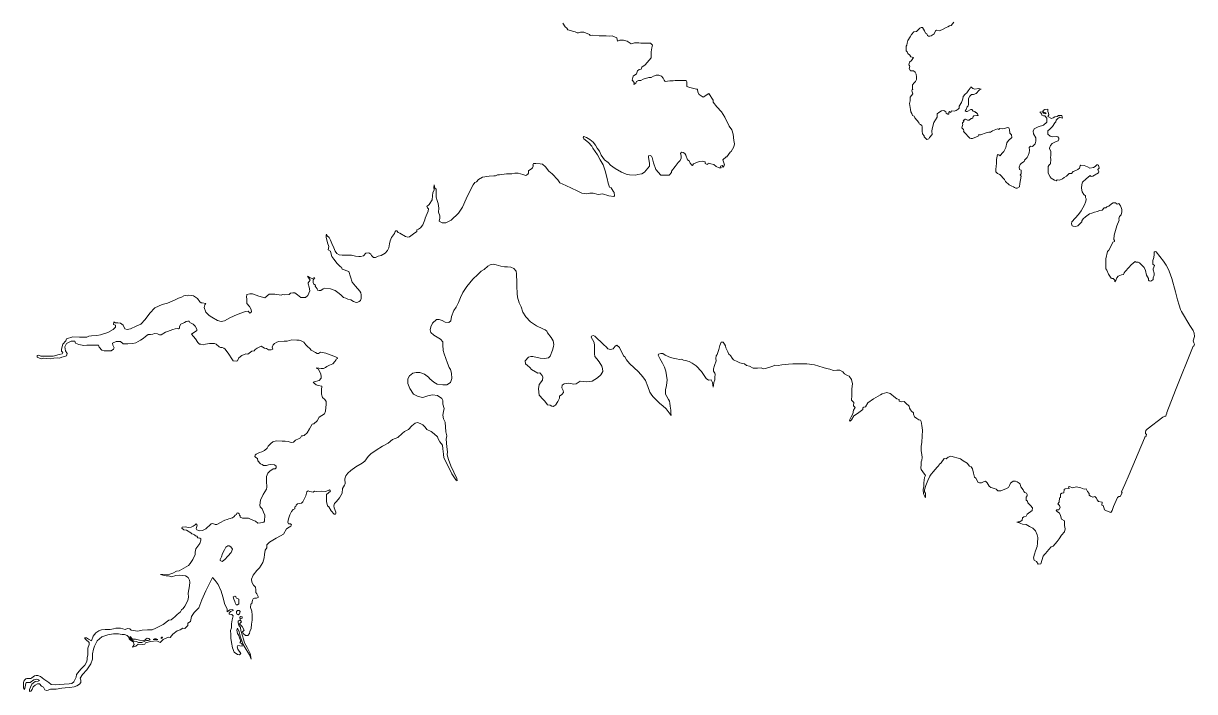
# Model space of a CAD drawing. Header units: inches. Extents: x 2272838 to 2338603, y 13196017 to 13295703.
# Drawn here: x 2312382 to 2334221, y 13196017 to 13208477 of the extents above; entities that cross this region are included whole.
import ezdxf

# ---------------------------------------------------------------- set-up
doc = ezdxf.new("R2010")
doc.units = ezdxf.units.IN
doc.header["$MEASUREMENT"] = 0
doc.layers.add('shoreline04_1', color=7, linetype='Continuous', lineweight=0)

msp = doc.modelspace()

# ---------------------------------------------------------------- linework, layer by layer
at = {"layer": 'shoreline04_1'}
msp.add_lwpolyline([(2322442, 13208479), (2322487, 13208412), (2322513, 13208386), (2322531, 13208360), (2322585, 13208343), (2322637, 13208325), (2322672, 13208323), (2322707, 13208299), (2322735, 13208301), (2322770, 13208314), (2322830, 13208314), (2322935, 13208271), (2322952, 13208252), (2323000, 13208260), (2323119, 13208247), (2323184, 13208247), (2323247, 13208247), (2323306, 13208241), (2323360, 13208243), (2323447, 13208206), (2323458, 13208148), (2323506, 13208165), (2323569, 13208165), (2323638, 13208148), (2323712, 13208096), (2323777, 13208113), (2323857, 13208117), (2323894, 13208106), (2323979, 13208111), (2324016, 13208111), (2324074, 13208107), (2324111, 13208074), (2324101, 13208024), (2324088, 13207946), (2324085, 13207835), (2323977, 13207705), (2323916, 13207664), (2323901, 13207622), (2323866, 13207618), (2323831, 13207590), (2323814, 13207535), (2323751, 13207492), (2323732, 13207416), (2323769, 13207375), (2323764, 13207340), (2323801, 13207364), (2323814, 13207392), (2323853, 13207412), (2323894, 13207412), (2323938, 13207440), (2324046, 13207466), (2324088, 13207466), (2324129, 13207494), (2324181, 13207510), (2324229, 13207514), (2324283, 13207494), (2324313, 13207457), (2324329, 13207421), (2324350, 13207395), (2324433, 13207408), (2324500, 13207408), (2324535, 13207414), (2324739, 13207410), (2324754, 13207386), (2324756, 13207301), (2324809, 13207284), (2324932, 13207249), (2324950, 13207249), (2324961, 13207195), (2324984, 13207149), (2325058, 13207102), (2325162, 13207173), (2325247, 13207045), (2325241, 13207011), (2325312, 13206922), (2325401, 13206828), (2325462, 13206728), (2325545, 13206561), (2325595, 13206490), (2325614, 13206409), (2325632, 13206292), (2325640, 13206229), (2325627, 13206177), (2325582, 13206086), (2325558, 13206079), (2325502, 13205990), (2325488, 13205990), (2325426, 13205934), (2325458, 13205843), (2325447, 13205836), (2325445, 13205815), (2325430, 13205799), (2325410, 13205828), (2325380, 13205814), (2325395, 13205786), (2325356, 13205786), (2325300, 13205810), (2325256, 13205845), (2325200, 13205860), (2325148, 13205871), (2325146, 13205851), (2325130, 13205849), (2325098, 13205864), (2325096, 13205893), (2325048, 13205908), (2324985, 13205903), (2324879, 13205858), (2324861, 13205829), (2324846, 13205836), (2324818, 13205869), (2324796, 13205912), (2324768, 13205931), (2324735, 13206018), (2324718, 13206051), (2324683, 13206073), (2324653, 13206077), (2324635, 13206051), (2324648, 13206005), (2324648, 13205962), (2324631, 13205921), (2324592, 13205886), (2324533, 13205812), (2324466, 13205723), (2324466, 13205699), (2324423, 13205649), (2324271, 13205645), (2324175, 13205755), (2324134, 13205877), (2324106, 13205979), (2324093, 13206003), (2324069, 13206014), (2324040, 13206007), (2324036, 13205981), (2324056, 13205862), (2324056, 13205816), (2323962, 13205703), (2323915, 13205673), (2323830, 13205660), (2323804, 13205645), (2323682, 13205653), (2323622, 13205664), (2323535, 13205701), (2323415, 13205770), (2323328, 13205833), (2323283, 13205881), (2323216, 13205933), (2323157, 13206022), (2323122, 13206092), (2323083, 13206150), (2323050, 13206209), (2323009, 13206265), (2322942, 13206311), (2322885, 13206348), (2322835, 13206371), (2322822, 13206352), (2322831, 13206324), (2322922, 13206254), (2322983, 13206189), (2323001, 13206152), (2323087, 13206024), (2323135, 13205931), (2323192, 13205842), (2323233, 13205729), (2323268, 13205586), (2323283, 13205501), (2323309, 13205421), (2323344, 13205408), (2323379, 13205351), (2323398, 13205323), (2323403, 13205260), (2323389, 13205249), (2323300, 13205262), (2323179, 13205299), (2323144, 13205293), (2323099, 13205288), (2323007, 13205310), (2322944, 13205314), (2322884, 13205299), (2322792, 13205310), (2322708, 13205353), (2322495, 13205455), (2322386, 13205507), (2322349, 13205559), (2322241, 13205670), (2322178, 13205722), (2322119, 13205805), (2322061, 13205854), (2322017, 13205861), (2321939, 13205867), (2321896, 13205863), (2321880, 13205837), (2321885, 13205833), (2321889, 13205813), (2321878, 13205785), (2321863, 13205770), (2321800, 13205726), (2321800, 13205685), (2321785, 13205666), (2321752, 13205644), (2321696, 13205659), (2321609, 13205683), (2321544, 13205685), (2321488, 13205670), (2321468, 13205674), (2321392, 13205670), (2321262, 13205654), (2321223, 13205652), (2321186, 13205635), (2321151, 13205637), (2321066, 13205626), (2320945, 13205611), (2320869, 13205567), (2320830, 13205526), (2320797, 13205509), (2320771, 13205465), (2320711, 13205359), (2320641, 13205205), (2320572, 13205053), (2320496, 13204940), (2320357, 13204807), (2320261, 13204760), (2320190, 13204760), (2320135, 13204792), (2320148, 13204844), (2320148, 13204888), (2320122, 13204955), (2320127, 13205033), (2320116, 13205120), (2320096, 13205172), (2320077, 13205237), (2320077, 13205274), (2320077, 13205363), (2320077, 13205385), (2320053, 13205407), (2320042, 13205465), (2320035, 13205415), (2320040, 13205370), (2320016, 13205322), (2320009, 13205261), (2320005, 13205189), (2319946, 13205100), (2319907, 13205061), (2319914, 13205037), (2319936, 13205018), (2319929, 13204979), (2319871, 13204846), (2319868, 13204814), (2319827, 13204723), (2319788, 13204664), (2319751, 13204642), (2319721, 13204625), (2319716, 13204597), (2319656, 13204555), (2319584, 13204497), (2319552, 13204490), (2319506, 13204501), (2319404, 13204564), (2319373, 13204579), (2319347, 13204607), (2319326, 13204607), (2319306, 13204586), (2319302, 13204557), (2319248, 13204484), (2319222, 13204425), (2319209, 13204366), (2319196, 13204293), (2319170, 13204243), (2319128, 13204190), (2319050, 13204151), (2318998, 13204134), (2318946, 13204112), (2318907, 13204112), (2318872, 13204147), (2318861, 13204171), (2318820, 13204197), (2318766, 13204190), (2318725, 13204145), (2318670, 13204132), (2318636, 13204129), (2318573, 13204136), (2318501, 13204153), (2318460, 13204153), (2318373, 13204153), (2318325, 13204155), (2318271, 13204164), (2318227, 13204188), (2318197, 13204227), (2318173, 13204292), (2318130, 13204375), (2318108, 13204438), (2318082, 13204483), (2318049, 13204516), (2318036, 13204550), (2318025, 13204529), (2318025, 13204485), (2318038, 13204442), (2318054, 13204388), (2318075, 13204316), (2318065, 13204255), (2318108, 13204227), (2318119, 13204175), (2318134, 13204131), (2318173, 13204082), (2318230, 13203999), (2318295, 13203938), (2318312, 13203934), (2318325, 13203893), (2318453, 13203849), (2318512, 13203654), (2318573, 13203576), (2318653, 13203487), (2318675, 13203450), (2318681, 13203417), (2318679, 13203348), (2318668, 13203311), (2318645, 13203292), (2318618, 13203276), (2318584, 13203274), (2318538, 13203291), (2318488, 13203324), (2318434, 13203333), (2318397, 13203354), (2318349, 13203365), (2318308, 13203411), (2318271, 13203439), (2318195, 13203498), (2318110, 13203528), (2318002, 13203537), (2317971, 13203526), (2317928, 13203497), (2317898, 13203495), (2317863, 13203500), (2317859, 13203526), (2317839, 13203550), (2317824, 13203576), (2317826, 13203595), (2317793, 13203621), (2317785, 13203647), (2317787, 13203697), (2317819, 13203732), (2317796, 13203732), (2317767, 13203723), (2317728, 13203732), (2317680, 13203764), (2317726, 13203688), (2317689, 13203641), (2317691, 13203621), (2317713, 13203556), (2317720, 13203491), (2317687, 13203402), (2317642, 13203367), (2317555, 13203365), (2317490, 13203413), (2317440, 13203450), (2317403, 13203456), (2317364, 13203445), (2317335, 13203423), (2317259, 13203417), (2317216, 13203419), (2317188, 13203410), (2317073, 13203426), (2316966, 13203425), (2316884, 13203360), (2316771, 13203389), (2316656, 13203436), (2316602, 13203436), (2316550, 13203423), (2316541, 13203373), (2316550, 13203338), (2316547, 13203295), (2316547, 13203254), (2316600, 13203195), (2316628, 13203141), (2316632, 13203098), (2316606, 13203076), (2316574, 13203108), (2316524, 13203102), (2316367, 13203048), (2316233, 13202987), (2316129, 13202930), (2316068, 13202917), (2316000, 13202939), (2315894, 13203002), (2315846, 13203028), (2315785, 13203095), (2315755, 13203182), (2315766, 13203227), (2315783, 13203256), (2315718, 13203264), (2315699, 13203264), (2315670, 13203286), (2315631, 13203345), (2315590, 13203373), (2315553, 13203397), (2315468, 13203410), (2315438, 13203399), (2315401, 13203405), (2315373, 13203399), (2315332, 13203371), (2315275, 13203353), (2315225, 13203327), (2315154, 13203299), (2315067, 13203258), (2314969, 13203238), (2314900, 13203205), (2314835, 13203173), (2314737, 13203071), (2314654, 13202956), (2314572, 13202871), (2314487, 13202832), (2314377, 13202784), (2314314, 13202771), (2314275, 13202784), (2314240, 13202847), (2314190, 13202890), (2314140, 13202895), (2314094, 13202895), (2314066, 13202910), (2314062, 13202864), (2314101, 13202851), (2314099, 13202814), (2314053, 13202767), (2313955, 13202714), (2313817, 13202669), (2313749, 13202658), (2313654, 13202651), (2313604, 13202645), (2313565, 13202627), (2313428, 13202625), (2313302, 13202632), (2313185, 13202595), (2313174, 13202558), (2313118, 13202497), (2313107, 13202454), (2313094, 13202399), (2313094, 13202367), (2313115, 13202341), (2313105, 13202313), (2313050, 13202302), (2312935, 13202271), (2312866, 13202271), (2312807, 13202271), (2312749, 13202271), (2312705, 13202271), (2312668, 13202293), (2312638, 13202282), (2312638, 13202256), (2312714, 13202221), (2312764, 13202236), (2312807, 13202226), (2312881, 13202219), (2312948, 13202236), (2313016, 13202241), (2313053, 13202234), (2313100, 13202252), (2313150, 13202263), (2313187, 13202280), (2313196, 13202321), (2313168, 13202369), (2313155, 13202443), (2313187, 13202506), (2313272, 13202554), (2313341, 13202554), (2313352, 13202512), (2313417, 13202488), (2313506, 13202473), (2313567, 13202476), (2313654, 13202480), (2313782, 13202480), (2313795, 13202437), (2313841, 13202384), (2313890, 13202374), (2314021, 13202374), (2314060, 13202402), (2314077, 13202426), (2314051, 13202478), (2314042, 13202517), (2314110, 13202547), (2314192, 13202547), (2314240, 13202502), (2314331, 13202502), (2314420, 13202511), (2314477, 13202519), (2314566, 13202571), (2314616, 13202604), (2314661, 13202641), (2314711, 13202676), (2314752, 13202676), (2314796, 13202684), (2314824, 13202693), (2314880, 13202689), (2314922, 13202671), (2314948, 13202671), (2315032, 13202717), (2315071, 13202732), (2315171, 13202767), (2315210, 13202780), (2315249, 13202787), (2315275, 13202780), (2315293, 13202795), (2315293, 13202828), (2315317, 13202867), (2315360, 13202886), (2315384, 13202900), (2315416, 13202919), (2315447, 13202923), (2315471, 13202923), (2315488, 13202900), (2315545, 13202871), (2315584, 13202834), (2315618, 13202778), (2315618, 13202752), (2315519, 13202685), (2315590, 13202598), (2315632, 13202528), (2315664, 13202496), (2315690, 13202496), (2315734, 13202483), (2315777, 13202496), (2315853, 13202505), (2315942, 13202509), (2315979, 13202494), (2316029, 13202444), (2316059, 13202435), (2316087, 13202435), (2316118, 13202422), (2316144, 13202400), (2316211, 13202312), (2316268, 13202220), (2316294, 13202186), (2316346, 13202181), (2316376, 13202186), (2316400, 13202242), (2316457, 13202286), (2316530, 13202314), (2316567, 13202312), (2316617, 13202344), (2316643, 13202368), (2316682, 13202372), (2316704, 13202396), (2316741, 13202422), (2316817, 13202459), (2316847, 13202438), (2316876, 13202422), (2316917, 13202412), (2316952, 13202392), (2317001, 13202392), (2317030, 13202405), (2317019, 13202440), (2317036, 13202481), (2317064, 13202505), (2317108, 13202533), (2317143, 13202546), (2317247, 13202551), (2317301, 13202551), (2317386, 13202579), (2317481, 13202572), (2317525, 13202573), (2317564, 13202559), (2317609, 13202531), (2317651, 13202484), (2317679, 13202453), (2317720, 13202412), (2317746, 13202382), (2317829, 13202338), (2317859, 13202323), (2317887, 13202319), (2317924, 13202345), (2318020, 13202330), (2318122, 13202288), (2318235, 13202249), (2318237, 13202228), (2318215, 13202215), (2318206, 13202197), (2318189, 13202171), (2318150, 13202130), (2318091, 13202106), (2318039, 13202082), (2318013, 13202060), (2317976, 13202039), (2317931, 13202041), (2317848, 13202054), (2317857, 13202041), (2317887, 13202028), (2317926, 13201934), (2317935, 13201895), (2317931, 13201861), (2317896, 13201817), (2317801, 13201795), (2317788, 13201787), (2317801, 13201769), (2317838, 13201735), (2317877, 13201726), (2317944, 13201715), (2317940, 13201646), (2317942, 13201561), (2317961, 13201500), (2318003, 13201465), (2318027, 13201429), (2318029, 13201376), (2318018, 13201248), (2317994, 13201198), (2317899, 13201133), (2317862, 13201064), (2317799, 13201007), (2317768, 13201003), (2317744, 13200957), (2317718, 13200914), (2317673, 13200842), (2317616, 13200792), (2317595, 13200788), (2317569, 13200786), (2317547, 13200749), (2317512, 13200727), (2317458, 13200703), (2317421, 13200671), (2317373, 13200664), (2317319, 13200679), (2317260, 13200688), (2317204, 13200686), (2317093, 13200690), (2317032, 13200675), (2316998, 13200640), (2316944, 13200595), (2316926, 13200558), (2316878, 13200514), (2316826, 13200488), (2316783, 13200475), (2316724, 13200443), (2316705, 13200423), (2316698, 13200399), (2316718, 13200380), (2316744, 13200364), (2316755, 13200321), (2316800, 13200262), (2316835, 13200252), (2316861, 13200232), (2316913, 13200230), (2316952, 13200247), (2316989, 13200252), (2317063, 13200243), (2317098, 13200219), (2317098, 13200191), (2317076, 13200171), (2317041, 13200169), (2316974, 13200128), (2316937, 13200089), (2316916, 13200026), (2316913, 13199943), (2316920, 13199828), (2316916, 13199791), (2316853, 13199689), (2316803, 13199585), (2316792, 13199494), (2316798, 13199463), (2316831, 13199422), (2316861, 13199361), (2316885, 13199305), (2316879, 13199194), (2316866, 13199177), (2316801, 13199164), (2316755, 13199159), (2316710, 13199194), (2316662, 13199212), (2316616, 13199233), (2316579, 13199248), (2316508, 13199248), (2316469, 13199253), (2316425, 13199272), (2316421, 13199294), (2316410, 13199309), (2316406, 13199333), (2316382, 13199348), (2316364, 13199344), (2316356, 13199322), (2316332, 13199307), (2316314, 13199281), (2316278, 13199257), (2316212, 13199240), (2316182, 13199227), (2316136, 13199216), (2316045, 13199161), (2315991, 13199135), (2315956, 13199135), (2315915, 13199148), (2315885, 13199142), (2315852, 13199116), (2315811, 13199079), (2315783, 13199051), (2315722, 13199022), (2315668, 13199014), (2315615, 13199035), (2315602, 13199055), (2315613, 13199094), (2315622, 13199120), (2315602, 13199144), (2315583, 13199126), (2315546, 13199103), (2315507, 13199083), (2315461, 13199076), (2315396, 13199087), (2315342, 13199083), (2315335, 13199066), (2315372, 13199033), (2315422, 13199024), (2315503, 13198977), (2315520, 13198959), (2315550, 13198953), (2315574, 13198942), (2315592, 13198920), (2315613, 13198912), (2315635, 13198881), (2315672, 13198877), (2315689, 13198864), (2315689, 13198838), (2315672, 13198779), (2315596, 13198677), (2315587, 13198616), (2315587, 13198571), (2315542, 13198480), (2315490, 13198406), (2315462, 13198369), (2315286, 13198267), (2315238, 13198264), (2315171, 13198223), (2315114, 13198208), (2314941, 13198197), (2314982, 13198186), (2315043, 13198175), (2315088, 13198175), (2315143, 13198154), (2315223, 13198184), (2315294, 13198186), (2315347, 13198182), (2315403, 13198176), (2315455, 13198143), (2315481, 13198093), (2315486, 13198056), (2315479, 13197987), (2315455, 13197850), (2315460, 13197780), (2315447, 13197717), (2315392, 13197607), (2315360, 13197565), (2315332, 13197544), (2315308, 13197505), (2315280, 13197481), (2315251, 13197457), (2315232, 13197437), (2315208, 13197409), (2315173, 13197385), (2315138, 13197357), (2315095, 13197346), (2314989, 13197270), (2314852, 13197198), (2314783, 13197166), (2314698, 13197166), (2314596, 13197161), (2314511, 13197146), (2314390, 13197159), (2314364, 13197187), (2314324, 13197190), (2314281, 13197176), (2314192, 13197196), (2314107, 13197202), (2314060, 13197185), (2313997, 13197176), (2313905, 13197176), (2313836, 13197165), (2313788, 13197150), (2313732, 13197113), (2313684, 13197048), (2313654, 13196963), (2313597, 13196992), (2313558, 13197016), (2313521, 13197016), (2313545, 13196987), (2313610, 13196929), (2313608, 13196896), (2313584, 13196825), (2313580, 13196744), (2313580, 13196696), (2313569, 13196655), (2313571, 13196618), (2313563, 13196577), (2313526, 13196508), (2313454, 13196436), (2313396, 13196369), (2313370, 13196332), (2313363, 13196288), (2313344, 13196251), (2313320, 13196201), (2313283, 13196169), (2313237, 13196160), (2313142, 13196156), (2313053, 13196149), (2312972, 13196145), (2312901, 13196147), (2312853, 13196184), (2312801, 13196221), (2312760, 13196247), (2312703, 13196299), (2312653, 13196316), (2312621, 13196316), (2312590, 13196310), (2312538, 13196273), (2312521, 13196260), (2312479, 13196262), (2312443, 13196262), (2312427, 13196255), (2312395, 13196221), (2312382, 13196186), (2312386, 13196142), (2312386, 13196084), (2312399, 13196053), (2312412, 13196101), (2312421, 13196145), (2312436, 13196184), (2312471, 13196184), (2312506, 13196188), (2312575, 13196234), (2312625, 13196245), (2312662, 13196236), (2312681, 13196223), (2312657, 13196208), (2312601, 13196205), (2312538, 13196153), (2312516, 13196101), (2312495, 13196056), (2312497, 13196017), (2312519, 13196025), (2312545, 13196058), (2312566, 13196106), (2312603, 13196138), (2312642, 13196162), (2312684, 13196162), (2312716, 13196119), (2312757, 13196097), (2312781, 13196051), (2312812, 13196038), (2312842, 13196041), (2312888, 13196060), (2312938, 13196060), (2312990, 13196064), (2313096, 13196080), (2313161, 13196086), (2313246, 13196095), (2313326, 13196108), (2313376, 13196125), (2313428, 13196154), (2313450, 13196188), (2313452, 13196227), (2313437, 13196269), (2313482, 13196332), (2313565, 13196423), (2313639, 13196531), (2313667, 13196620), (2313669, 13196718), (2313688, 13196809), (2313710, 13196861), (2313758, 13196964), (2313847, 13197037), (2313955, 13197074), (2314064, 13197094), (2314157, 13197094), (2314188, 13197085), (2314222, 13197083), (2314268, 13197079), (2314316, 13197064), (2314348, 13197033), (2314355, 13196998), (2314377, 13196975), (2314427, 13196944), (2314448, 13196896), (2314414, 13196847), (2314481, 13196862), (2314524, 13196899), (2314596, 13196897), (2314644, 13196901), (2314657, 13196925), (2314752, 13196953), (2314867, 13196964), (2314906, 13196947), (2314932, 13196931), (2314954, 13196955), (2314987, 13196990), (2315080, 13197029), (2315121, 13197025), (2315169, 13197088), (2315249, 13197149), (2315304, 13197166), (2315356, 13197199), (2315393, 13197194), (2315421, 13197222), (2315447, 13197246), (2315447, 13197292), (2315499, 13197322), (2315516, 13197414), (2315564, 13197492), (2315653, 13197581), (2315709, 13197726), (2315783, 13197898), (2315846, 13198019), (2315905, 13198143), (2315957, 13198091), (2316015, 13198011), (2316070, 13197891), (2316100, 13197785), (2316139, 13197642), (2316180, 13197559), (2316180, 13197505), (2316233, 13197544), (2316285, 13197546), (2316291, 13197527), (2316243, 13197507), (2316220, 13197481), (2316217, 13197459), (2316270, 13197457), (2316293, 13197427), (2316272, 13197357), (2316261, 13197281), (2316261, 13197208), (2316246, 13197153), (2316248, 13197082), (2316248, 13197010), (2316259, 13196932), (2316281, 13196832), (2316309, 13196752), (2316374, 13196706), (2316413, 13196704), (2316435, 13196728), (2316380, 13196808), (2316370, 13196854), (2316383, 13196878), (2316417, 13196867), (2316459, 13196862), (2316463, 13196884), (2316456, 13196912), (2316417, 13196925), (2316435, 13196956), (2316409, 13197021), (2316400, 13197064), (2316376, 13197101), (2316363, 13197164), (2316374, 13197201), (2316404, 13197132), (2316428, 13197034), (2316482, 13196895), (2316535, 13196804), (2316600, 13196704), (2316628, 13196624), (2316608, 13196724), (2316582, 13196789), (2316556, 13196839), (2316504, 13196928), (2316485, 13196995), (2316465, 13197056), (2316439, 13197153), (2316428, 13197210), (2316398, 13197253), (2316389, 13197299), (2316387, 13197331), (2316424, 13197355), (2316448, 13197318), (2316424, 13197294), (2316413, 13197273), (2316437, 13197255), (2316460, 13197229), (2316500, 13197160), (2316469, 13197130), (2316480, 13197097), (2316521, 13197062), (2316567, 13197060), (2316595, 13197101), (2316606, 13197134), (2316630, 13197195), (2316634, 13197271), (2316647, 13197349), (2316647, 13197442), (2316643, 13197516), (2316619, 13197585), (2316623, 13197644), (2316643, 13197661), (2316652, 13197720), (2316667, 13197746), (2316691, 13197757), (2316730, 13197757), (2316760, 13197768), (2316762, 13197790), (2316736, 13197837), (2316717, 13197866), (2316717, 13197911), (2316710, 13197963), (2316675, 13198002), (2316641, 13198057), (2316638, 13198111), (2316667, 13198185), (2316732, 13198276), (2316784, 13198326), (2316847, 13198424), (2316873, 13198508), (2316875, 13198576), (2316892, 13198654), (2316918, 13198699), (2316918, 13198756), (2316968, 13198804), (2317094, 13198880), (2317174, 13198923), (2317229, 13198951), (2317287, 13199051), (2317337, 13199084), (2317367, 13199099), (2317378, 13199129), (2317361, 13199142), (2317346, 13199142), (2317326, 13199144), (2317313, 13199173), (2317328, 13199240), (2317348, 13199312), (2317380, 13199372), (2317409, 13199412), (2317441, 13199427), (2317445, 13199461), (2317463, 13199470), (2317469, 13199492), (2317493, 13199516), (2317539, 13199527), (2317567, 13199531), (2317595, 13199557), (2317610, 13199594), (2317649, 13199668), (2317665, 13199742), (2317693, 13199763), (2317725, 13199750), (2317782, 13199737), (2317810, 13199755), (2317856, 13199750), (2317936, 13199755), (2318023, 13199746), (2318090, 13199781), (2318107, 13199755), (2318034, 13199694), (2318036, 13199562), (2318055, 13199483), (2318075, 13199464), (2318121, 13199388), (2318179, 13199325), (2318199, 13199325), (2318210, 13199340), (2318210, 13199362), (2318194, 13199394), (2318192, 13199412), (2318175, 13199444), (2318168, 13199481), (2318184, 13199525), (2318220, 13199564), (2318279, 13199631), (2318325, 13199716), (2318335, 13199801), (2318372, 13199866), (2318383, 13199890), (2318374, 13199983), (2318396, 13200037), (2318429, 13200091), (2318487, 13200141), (2318583, 13200207), (2318700, 13200278), (2318746, 13200311), (2318811, 13200402), (2318861, 13200450), (2318958, 13200519), (2319080, 13200591), (2319182, 13200650), (2319262, 13200717), (2319364, 13200754), (2319444, 13200832), (2319488, 13200867), (2319564, 13200904), (2319625, 13200971), (2319690, 13201023), (2319729, 13201034), (2319783, 13201015), (2319831, 13200989), (2319872, 13200945), (2319907, 13200906), (2319987, 13200869), (2320039, 13200826), (2320104, 13200767), (2320115, 13200730), (2320150, 13200674), (2320198, 13200615), (2320204, 13200541), (2320215, 13200444), (2320222, 13200377), (2320261, 13200305), (2320311, 13200201), (2320341, 13200146), (2320372, 13200079), (2320448, 13199964), (2320469, 13199947), (2320467, 13199992), (2320406, 13200107), (2320350, 13200227), (2320309, 13200344), (2320285, 13200433), (2320287, 13200489), (2320276, 13200583), (2320267, 13200724), (2320278, 13200789), (2320256, 13200861), (2320245, 13201043), (2320217, 13201104), (2320204, 13201171), (2320215, 13201241), (2320226, 13201297), (2320204, 13201379), (2320200, 13201447), (2320182, 13201484), (2320106, 13201536), (2320011, 13201553), (2319922, 13201531), (2319833, 13201503), (2319746, 13201520), (2319705, 13201538), (2319657, 13201564), (2319590, 13201668), (2319550, 13201759), (2319548, 13201848), (2319579, 13201905), (2319644, 13201955), (2319707, 13201970), (2319774, 13201965), (2319861, 13201937), (2319937, 13201879), (2319959, 13201848), (2320035, 13201785), (2320097, 13201751), (2320200, 13201736), (2320280, 13201736), (2320349, 13201779), (2320373, 13201853), (2320367, 13201953), (2320343, 13202026), (2320319, 13202061), (2320293, 13202144), (2320228, 13202315), (2320210, 13202380), (2320206, 13202482), (2320206, 13202539), (2320160, 13202591), (2320036, 13202662), (2319978, 13202715), (2319967, 13202760), (2319980, 13202819), (2320012, 13202890), (2320084, 13202953), (2320134, 13202956), (2320193, 13202940), (2320245, 13202908), (2320314, 13202897), (2320351, 13202930), (2320362, 13203012), (2320405, 13203121), (2320449, 13203188), (2320496, 13203275), (2320531, 13203368), (2320577, 13203462), (2320648, 13203572), (2320761, 13203707), (2320857, 13203796), (2320919, 13203857), (2320972, 13203887), (2321045, 13203948), (2321087, 13203972), (2321150, 13203987), (2321195, 13203976), (2321282, 13203950), (2321354, 13203935), (2321406, 13203935), (2321473, 13203933), (2321525, 13203907), (2321571, 13203857), (2321577, 13203805), (2321577, 13203766), (2321580, 13203686), (2321580, 13203577), (2321586, 13203442), (2321593, 13203369), (2321627, 13203269), (2321662, 13203191), (2321695, 13203093), (2321753, 13203004), (2321836, 13202913), (2321951, 13202839), (2322066, 13202780), (2322112, 13202765), (2322142, 13202737), (2322155, 13202704), (2322223, 13202622), (2322262, 13202559), (2322272, 13202492), (2322264, 13202455), (2322251, 13202383), (2322205, 13202272), (2322173, 13202242), (2322099, 13202229), (2322019, 13202233), (2321884, 13202264), (2321841, 13202264), (2321799, 13202251), (2321741, 13202185), (2321743, 13202131), (2321784, 13202099), (2321825, 13202062), (2321858, 13202023), (2321973, 13201955), (2322010, 13201958), (2322053, 13201914), (2322066, 13201880), (2322060, 13201827), (2321999, 13201741), (2321986, 13201660), (2322001, 13201545), (2322071, 13201463), (2322104, 13201432), (2322156, 13201363), (2322203, 13201359), (2322236, 13201339), (2322266, 13201333), (2322282, 13201346), (2322305, 13201359), (2322345, 13201428), (2322377, 13201489), (2322379, 13201528), (2322423, 13201558), (2322453, 13201595), (2322444, 13201634), (2322420, 13201684), (2322431, 13201728), (2322466, 13201758), (2322553, 13201767), (2322646, 13201752), (2322687, 13201756), (2322763, 13201806), (2322874, 13201793), (2322989, 13201808), (2323089, 13201865), (2323148, 13201923), (2323189, 13201986), (2323182, 13202041), (2323167, 13202086), (2323121, 13202164), (2323076, 13202223), (2323039, 13202264), (2323032, 13202316), (2323030, 13202355), (2323030, 13202407), (2323030, 13202468), (2323026, 13202527), (2322993, 13202583), (2322967, 13202624), (2322976, 13202646), (2323004, 13202657), (2323039, 13202646), (2323199, 13202490), (2323254, 13202442), (2323278, 13202410), (2323330, 13202397), (2323378, 13202410), (2323414, 13202460), (2323449, 13202475), (2323497, 13202431), (2323569, 13202277), (2323595, 13202262), (2323625, 13202206), (2323682, 13202134), (2323853, 13201978), (2323933, 13201887), (2323983, 13201817), (2324027, 13201704), (2324064, 13201602), (2324086, 13201561), (2324122, 13201522), (2324192, 13201446), (2324248, 13201392), (2324307, 13201346), (2324366, 13201290), (2324459, 13201166), (2324457, 13201218), (2324455, 13201262), (2324440, 13201338), (2324437, 13201396), (2324431, 13201431), (2324411, 13201461), (2324379, 13201522), (2324355, 13201563), (2324355, 13201644), (2324372, 13201726), (2324389, 13201828), (2324361, 13201989), (2324335, 13202065), (2324298, 13202143), (2324252, 13202230), (2324220, 13202291), (2324226, 13202310), (2324268, 13202323), (2324307, 13202323), (2324350, 13202291), (2324448, 13202247), (2324498, 13202236), (2324561, 13202223), (2324615, 13202210), (2324652, 13202215), (2324689, 13202200), (2324726, 13202193), (2324795, 13202174), (2324854, 13202141), (2324926, 13202093), (2325025, 13201985), (2325075, 13201911), (2325114, 13201857), (2325160, 13201826), (2325206, 13201831), (2325230, 13201781), (2325247, 13201692), (2325256, 13201783), (2325273, 13201829), (2325273, 13201874), (2325279, 13201935), (2325275, 13201955), (2325251, 13201994), (2325251, 13202037), (2325266, 13202100), (2325299, 13202185), (2325295, 13202226), (2325301, 13202276), (2325321, 13202304), (2325349, 13202395), (2325366, 13202473), (2325396, 13202534), (2325429, 13202534), (2325455, 13202493), (2325475, 13202465), (2325479, 13202426), (2325518, 13202350), (2325535, 13202306), (2325566, 13202282), (2325598, 13202237), (2325622, 13202204), (2325701, 13202165), (2325740, 13202150), (2325768, 13202141), (2325826, 13202131), (2325866, 13202098), (2325920, 13202087), (2325987, 13202048), (2326024, 13202048), (2326072, 13202048), (2326139, 13202053), (2326176, 13202035), (2326219, 13202040), (2326354, 13202087), (2326393, 13202103), (2326454, 13202098), (2326523, 13202113), (2326647, 13202124), (2326732, 13202127), (2326855, 13202127), (2326988, 13202127), (2327133, 13202109), (2327296, 13202060), (2327357, 13202040), (2327418, 13202027), (2327485, 13202005), (2327552, 13202008), (2327607, 13202008), (2327665, 13201981), (2327691, 13201945), (2327750, 13201910), (2327783, 13201901), (2327822, 13201836), (2327843, 13201756), (2327830, 13201660), (2327828, 13201593), (2327830, 13201537), (2327824, 13201452), (2327865, 13201408), (2327863, 13201348), (2327889, 13201313), (2327861, 13201263), (2327848, 13201198), (2327820, 13201139), (2327787, 13201081), (2327796, 13201059), (2327824, 13201083), (2327868, 13201157), (2327937, 13201202), (2328037, 13201278), (2328037, 13201309), (2328056, 13201322), (2328082, 13201324), (2328126, 13201402), (2328234, 13201478), (2328367, 13201550), (2328397, 13201569), (2328480, 13201593), (2328543, 13201576), (2328569, 13201556), (2328614, 13201522), (2328666, 13201476), (2328712, 13201465), (2328714, 13201433), (2328749, 13201417), (2328803, 13201424), (2328840, 13201394), (2328896, 13201342), (2328903, 13201305), (2328925, 13201272), (2328942, 13201246), (2328977, 13201213), (2328983, 13201187), (2328999, 13201138), (2329040, 13201107), (2329079, 13201085), (2329109, 13201081), (2329120, 13201051), (2329138, 13200979), (2329148, 13200894), (2329136, 13200666), (2329125, 13200590), (2329123, 13200508), (2329136, 13200441), (2329142, 13200382), (2329138, 13200332), (2329125, 13200300), (2329125, 13200247), (2329114, 13200191), (2329123, 13200161), (2329155, 13200115), (2329205, 13200048), (2329186, 13200009), (2329175, 13199909), (2329171, 13199844), (2329158, 13199785), (2329166, 13199705), (2329192, 13199657), (2329201, 13199633), (2329201, 13199683), (2329201, 13199718), (2329188, 13199744), (2329188, 13199776), (2329207, 13199859), (2329249, 13199950), (2329283, 13200035), (2329309, 13200070), (2329355, 13200119), (2329379, 13200150), (2329427, 13200209), (2329453, 13200230), (2329457, 13200252), (2329498, 13200282), (2329550, 13200361), (2329589, 13200358), (2329624, 13200391), (2329674, 13200404), (2329859, 13200358), (2329904, 13200322), (2329978, 13200276), (2330026, 13200222), (2330056, 13200209), (2330078, 13200170), (2330097, 13200089), (2330117, 13200016), (2330141, 13199996), (2330187, 13199918), (2330208, 13199909), (2330250, 13199909), (2330297, 13199937), (2330325, 13199940), (2330352, 13199909), (2330373, 13199881), (2330393, 13199849), (2330423, 13199822), (2330488, 13199805), (2330519, 13199792), (2330551, 13199762), (2330610, 13199762), (2330712, 13199801), (2330749, 13199823), (2330773, 13199860), (2330790, 13199903), (2330840, 13199940), (2330881, 13199940), (2330912, 13199929), (2330949, 13199903), (2330968, 13199883), (2330979, 13199834), (2331027, 13199779), (2331035, 13199745), (2331055, 13199727), (2331085, 13199719), (2331098, 13199695), (2331098, 13199664), (2331081, 13199643), (2331079, 13199614), (2331083, 13199588), (2331107, 13199569), (2331114, 13199538), (2331164, 13199486), (2331201, 13199441), (2331192, 13199395), (2331101, 13199328), (2331081, 13199289), (2331036, 13199278), (2331012, 13199254), (2331005, 13199213), (2330960, 13199184), (2330929, 13199184), (2330908, 13199174), (2330953, 13199165), (2331014, 13199139), (2331081, 13199135), (2331146, 13199093), (2331205, 13199061), (2331255, 13199015), (2331283, 13198937), (2331301, 13198887), (2331290, 13198787), (2331283, 13198720), (2331253, 13198642), (2331238, 13198579), (2331218, 13198509), (2331227, 13198470), (2331273, 13198444), (2331305, 13198394), (2331357, 13198399), (2331398, 13198540), (2331420, 13198572), (2331440, 13198592), (2331505, 13198668), (2331550, 13198716), (2331585, 13198731), (2331661, 13198816), (2331696, 13198868), (2331739, 13198931), (2331798, 13198998), (2331809, 13199050), (2331793, 13199115), (2331793, 13199200), (2331741, 13199232), (2331722, 13199302), (2331700, 13199345), (2331656, 13199374), (2331639, 13199391), (2331650, 13199408), (2331687, 13199408), (2331717, 13199447), (2331700, 13199486), (2331672, 13199517), (2331695, 13199552), (2331702, 13199628), (2331722, 13199636), (2331721, 13199697), (2331745, 13199714), (2331784, 13199725), (2331789, 13199784), (2331810, 13199797), (2331880, 13199804), (2331871, 13199836), (2331891, 13199840), (2331945, 13199819), (2332021, 13199838), (2332101, 13199814), (2332160, 13199793), (2332197, 13199795), (2332227, 13199747), (2332256, 13199712), (2332256, 13199682), (2332279, 13199658), (2332327, 13199641), (2332362, 13199654), (2332390, 13199624), (2332403, 13199591), (2332427, 13199561), (2332497, 13199548), (2332492, 13199495), (2332514, 13199489), (2332529, 13199452), (2332544, 13199406), (2332577, 13199385), (2332659, 13199357), (2332683, 13199396), (2332712, 13199470), (2332787, 13199639), (2332809, 13199654), (2332835, 13199656), (2332868, 13199724), (2332861, 13199743), (2332922, 13199878), (2333002, 13200066), (2333289, 13200742), (2333295, 13200770), (2333310, 13200768), (2333323, 13200809), (2333308, 13200828), (2333304, 13200854), (2333310, 13200883), (2333336, 13200913), (2333629, 13201137), (2333664, 13201150), (2333684, 13201152), (2333694, 13201178), (2333707, 13201211), (2333701, 13201219), (2333866, 13201638), (2334198, 13202459), (2334206, 13202457), (2334221, 13202498), (2334206, 13202518), (2334197, 13202555), (2334219, 13202641), (2334215, 13202698), (2334193, 13202748), (2334134, 13202843), (2333980, 13203102), (2333961, 13203145), (2333937, 13203225), (2333906, 13203323), (2333865, 13203471), (2333795, 13203718), (2333748, 13203855), (2333724, 13203913), (2333693, 13203970), (2333641, 13204046), (2333507, 13204215), (2333485, 13204224), (2333465, 13204213), (2333467, 13204165), (2333459, 13204113), (2333444, 13204059), (2333441, 13204018), (2333444, 13203987), (2333472, 13203961), (2333461, 13203933), (2333450, 13203900), (2333452, 13203881), (2333470, 13203818), (2333468, 13203785), (2333450, 13203735), (2333450, 13203703), (2333420, 13203675), (2333392, 13203670), (2333372, 13203674), (2333361, 13203690), (2333361, 13203720), (2333324, 13203781), (2333305, 13203870), (2333279, 13203924), (2333196, 13204015), (2333172, 13204024), (2333135, 13204026), (2333111, 13204035), (2333040, 13203978), (2332994, 13203926), (2332929, 13203852), (2332910, 13203828), (2332899, 13203794), (2332858, 13203787), (2332797, 13203765), (2332771, 13203735), (2332751, 13203683), (2332736, 13203661), (2332732, 13203692), (2332706, 13203718), (2332680, 13203720), (2332667, 13203728), (2332619, 13203800), (2332586, 13203878), (2332564, 13203902), (2332564, 13203919), (2332567, 13204089), (2332599, 13204226), (2332623, 13204249), (2332662, 13204319), (2332695, 13204397), (2332727, 13204410), (2332729, 13204430), (2332718, 13204449), (2332723, 13204527), (2332773, 13204705), (2332814, 13204805), (2332809, 13204834), (2332820, 13204877), (2332851, 13204907), (2332864, 13204962), (2332866, 13205009), (2332855, 13205046), (2332840, 13205077), (2332824, 13205103), (2332809, 13205120), (2332775, 13205105), (2332744, 13205133), (2332705, 13205133), (2332673, 13205114), (2332623, 13205070), (2332588, 13205059), (2332564, 13205040), (2332536, 13205038), (2332501, 13204994), (2332449, 13204988), (2332414, 13204968), (2332358, 13204957), (2332306, 13204940), (2332262, 13204929), (2332234, 13204905), (2332188, 13204870), (2332141, 13204835), (2332117, 13204794), (2332117, 13204775), (2332047, 13204703), (2332000, 13204692), (2331958, 13204696), (2331939, 13204701), (2331924, 13204742), (2331932, 13204779), (2332058, 13204914), (2332108, 13204983), (2332167, 13205094), (2332188, 13205146), (2332199, 13205189), (2332201, 13205209), (2332186, 13205231), (2332186, 13205263), (2332158, 13205285), (2332123, 13205335), (2332114, 13205402), (2332119, 13205474), (2332134, 13205515), (2332197, 13205580), (2332236, 13205608), (2332277, 13205643), (2332290, 13205621), (2332327, 13205626), (2332429, 13205691), (2332436, 13205710), (2332420, 13205754), (2332440, 13205780), (2332429, 13205832), (2332416, 13205843), (2332397, 13205839), (2332368, 13205806), (2332334, 13205791), (2332271, 13205780), (2332223, 13205804), (2332164, 13205828), (2332103, 13205834), (2332088, 13205819), (2332073, 13205778), (2332045, 13205752), (2332004, 13205734), (2331960, 13205715), (2331928, 13205676), (2331880, 13205678), (2331832, 13205626), (2331789, 13205606), (2331756, 13205576), (2331700, 13205556), (2331661, 13205560), (2331643, 13205543), (2331609, 13205552), (2331548, 13205591), (2331528, 13205617), (2331491, 13205684), (2331491, 13205756), (2331491, 13205808), (2331513, 13205849), (2331533, 13205858), (2331541, 13205945), (2331532, 13205979), (2331541, 13206016), (2331543, 13206051), (2331539, 13206097), (2331517, 13206136), (2331517, 13206153), (2331532, 13206203), (2331567, 13206235), (2331626, 13206268), (2331676, 13206285), (2331693, 13206316), (2331693, 13206335), (2331669, 13206361), (2331652, 13206370), (2331576, 13206361), (2331530, 13206377), (2331485, 13206413), (2331482, 13206472), (2331524, 13206507), (2331569, 13206552), (2331617, 13206622), (2331634, 13206641), (2331641, 13206670), (2331669, 13206704), (2331710, 13206726), (2331758, 13206711), (2331743, 13206757), (2331684, 13206757), (2331662, 13206744), (2331615, 13206733), (2331586, 13206715), (2331556, 13206704), (2331484, 13206741), (2331506, 13206772), (2331497, 13206804), (2331484, 13206837), (2331482, 13206876), (2331428, 13206869), (2331395, 13206854), (2331391, 13206841), (2331404, 13206824), (2331432, 13206819), (2331456, 13206800), (2331437, 13206793), (2331404, 13206804), (2331389, 13206822), (2331345, 13206830), (2331345, 13206811), (2331369, 13206798), (2331376, 13206769), (2331402, 13206754), (2331430, 13206756), (2331467, 13206711), (2331469, 13206663), (2331469, 13206635), (2331404, 13206578), (2331306, 13206546), (2331230, 13206513), (2331211, 13206470), (2331215, 13206420), (2331261, 13206342), (2331263, 13206279), (2331248, 13206233), (2331200, 13206179), (2331159, 13206190), (2331135, 13206161), (2331142, 13206114), (2331137, 13206064), (2331116, 13206016), (2331100, 13205975), (2331048, 13205927), (2331042, 13205903), (2330996, 13205873), (2330966, 13205849), (2330949, 13205799), (2330959, 13205753), (2330985, 13205738), (2330990, 13205675), (2330972, 13205656), (2330986, 13205630), (2330964, 13205491), (2330955, 13205430), (2330914, 13205406), (2330890, 13205406), (2330866, 13205415), (2330842, 13205432), (2330814, 13205441), (2330766, 13205469), (2330697, 13205532), (2330675, 13205566), (2330588, 13205658), (2330547, 13205677), (2330517, 13205710), (2330514, 13205747), (2330521, 13205823), (2330525, 13205860), (2330527, 13205940), (2330543, 13206003), (2330549, 13206033), (2330573, 13206029), (2330597, 13206007), (2330625, 13206051), (2330666, 13206090), (2330703, 13206161), (2330720, 13206253), (2330749, 13206294), (2330812, 13206348), (2330809, 13206398), (2330779, 13206433), (2330770, 13206498), (2330764, 13206511), (2330757, 13206528), (2330729, 13206537), (2330686, 13206517), (2330647, 13206509), (2330586, 13206515), (2330573, 13206502), (2330544, 13206511), (2330455, 13206474), (2330414, 13206450), (2330386, 13206450), (2330334, 13206439), (2330232, 13206398), (2330195, 13206398), (2330186, 13206372), (2330082, 13206333), (2330058, 13206330), (2330030, 13206337), (2329924, 13206448), (2329915, 13206465), (2329919, 13206482), (2329913, 13206500), (2329904, 13206508), (2329893, 13206517), (2329880, 13206532), (2329889, 13206552), (2329902, 13206595), (2329891, 13206606), (2329891, 13206621), (2329919, 13206649), (2329908, 13206671), (2329926, 13206671), (2329941, 13206691), (2329952, 13206691), (2329984, 13206676), (2330004, 13206673), (2330021, 13206676), (2330056, 13206704), (2330067, 13206706), (2330089, 13206715), (2330095, 13206741), (2330108, 13206754), (2330160, 13206762), (2330188, 13206762), (2330182, 13206780), (2330173, 13206793), (2330151, 13206815), (2330138, 13206819), (2330123, 13206836), (2330093, 13206841), (2330065, 13206871), (2330049, 13206871), (2329982, 13206834), (2329965, 13206832), (2329943, 13206847), (2329965, 13206869), (2329978, 13206919), (2329997, 13206943), (2330006, 13206966), (2330004, 13207010), (2330004, 13207036), (2330004, 13207075), (2330028, 13207118), (2330064, 13207149), (2330101, 13207153), (2330149, 13207171), (2330166, 13207190), (2330184, 13207216), (2330208, 13207240), (2330242, 13207249), (2330193, 13207264), (2330125, 13207249), (2330086, 13207264), (2330051, 13207296), (2330038, 13207268), (2330001, 13207220), (2329975, 13207181), (2329945, 13207160), (2329908, 13207116), (2329900, 13207071), (2329873, 13207003), (2329832, 13206936), (2329832, 13206895), (2329813, 13206880), (2329778, 13206851), (2329739, 13206840), (2329691, 13206847), (2329674, 13206817), (2329652, 13206832), (2329641, 13206817), (2329639, 13206788), (2329620, 13206788), (2329591, 13206801), (2329580, 13206830), (2329544, 13206851), (2329502, 13206847), (2329452, 13206819), (2329424, 13206793), (2329424, 13206732), (2329361, 13206630), (2329327, 13206512), (2329324, 13206467), (2329327, 13206408), (2329281, 13206350), (2329266, 13206324), (2329227, 13206315), (2329209, 13206330), (2329177, 13206360), (2329177, 13206380), (2329149, 13206421), (2329140, 13206465), (2329140, 13206508), (2329140, 13206547), (2329133, 13206571), (2329112, 13206593), (2329088, 13206606), (2329079, 13206632), (2329040, 13206675), (2329005, 13206716), (2328992, 13206749), (2328964, 13206760), (2328951, 13206797), (2328929, 13206829), (2328923, 13206873), (2328916, 13206907), (2328907, 13206983), (2328920, 13207033), (2328920, 13207103), (2328966, 13207166), (2328964, 13207181), (2328953, 13207201), (2328949, 13207220), (2328955, 13207244), (2328970, 13207244), (2328964, 13207266), (2328964, 13207329), (2328990, 13207372), (2329020, 13207394), (2329033, 13207431), (2329038, 13207455), (2329037, 13207483), (2329029, 13207533), (2329011, 13207570), (2328977, 13207596), (2328927, 13207591), (2328898, 13207635), (2328912, 13207678), (2328907, 13207693), (2328894, 13207706), (2328907, 13207752), (2328942, 13207787), (2328977, 13207843), (2328929, 13207854), (2328911, 13207884), (2328877, 13207915), (2328864, 13207945), (2328846, 13207969), (2328842, 13208012), (2328842, 13208054), (2328855, 13208073), (2328859, 13208108), (2328877, 13208160), (2328920, 13208230), (2328942, 13208269), (2328987, 13208323), (2329035, 13208329), (2329065, 13208360), (2329096, 13208388), (2329122, 13208403), (2329146, 13208403), (2329185, 13208338), (2329202, 13208295), (2329230, 13208280), (2329239, 13208254), (2329261, 13208238), (2329283, 13208241), (2329311, 13208243), (2329367, 13208284), (2329391, 13208338), (2329411, 13208349), (2329463, 13208338), (2329536, 13208371), (2329589, 13208403), (2329621, 13208412), (2329652, 13208430), (2329684, 13208440), (2329734, 13208499)], dxfattribs=at)
for points in [[(2316132, 13198661), (2316158, 13198710), (2316195, 13198735), (2316217, 13198735), (2316251, 13198713), (2316278, 13198673), (2316258, 13198608), (2316195, 13198544), (2316139, 13198481), (2316090, 13198442), (2316050, 13198458), (2316050, 13198480), (2316073, 13198532), (2316094, 13198590)], [(2316397, 13197738), (2316399, 13197655), (2316375, 13197633), (2316348, 13197633), (2316331, 13197669), (2316322, 13197699), (2316307, 13197742), (2316295, 13197781), (2316322, 13197796), (2316341, 13197786), (2316355, 13197757)], [(2316426, 13197512), (2316412, 13197464), (2316389, 13197449), (2316366, 13197457), (2316356, 13197488), (2316356, 13197510), (2316373, 13197528), (2316402, 13197529)], [(2316436, 13197373), (2316463, 13197388), (2316460, 13197410), (2316434, 13197417), (2316416, 13197405), (2316416, 13197388)], [(2314373, 13197042), (2314416, 13196996), (2314470, 13196991), (2314544, 13196978), (2314618, 13196972), (2314644, 13196974), (2314662, 13196991), (2314691, 13197010), (2314721, 13197006), (2314743, 13196981), (2314705, 13196969), (2314675, 13196968), (2314644, 13196956), (2314593, 13196931), (2314529, 13196934), (2314489, 13196948), (2314441, 13196957), (2314394, 13196985), (2314368, 13197019)], [(2314977, 13197029), (2314967, 13197011), (2314951, 13197008), (2314953, 13197020), (2314964, 13197029)], [(2314804, 13196989), (2314828, 13197002), (2314859, 13197002), (2314886, 13196989), (2314852, 13196987)]]:
    msp.add_lwpolyline(points, close=True, dxfattribs=at)

doc.saveas('drawing.dxf')
